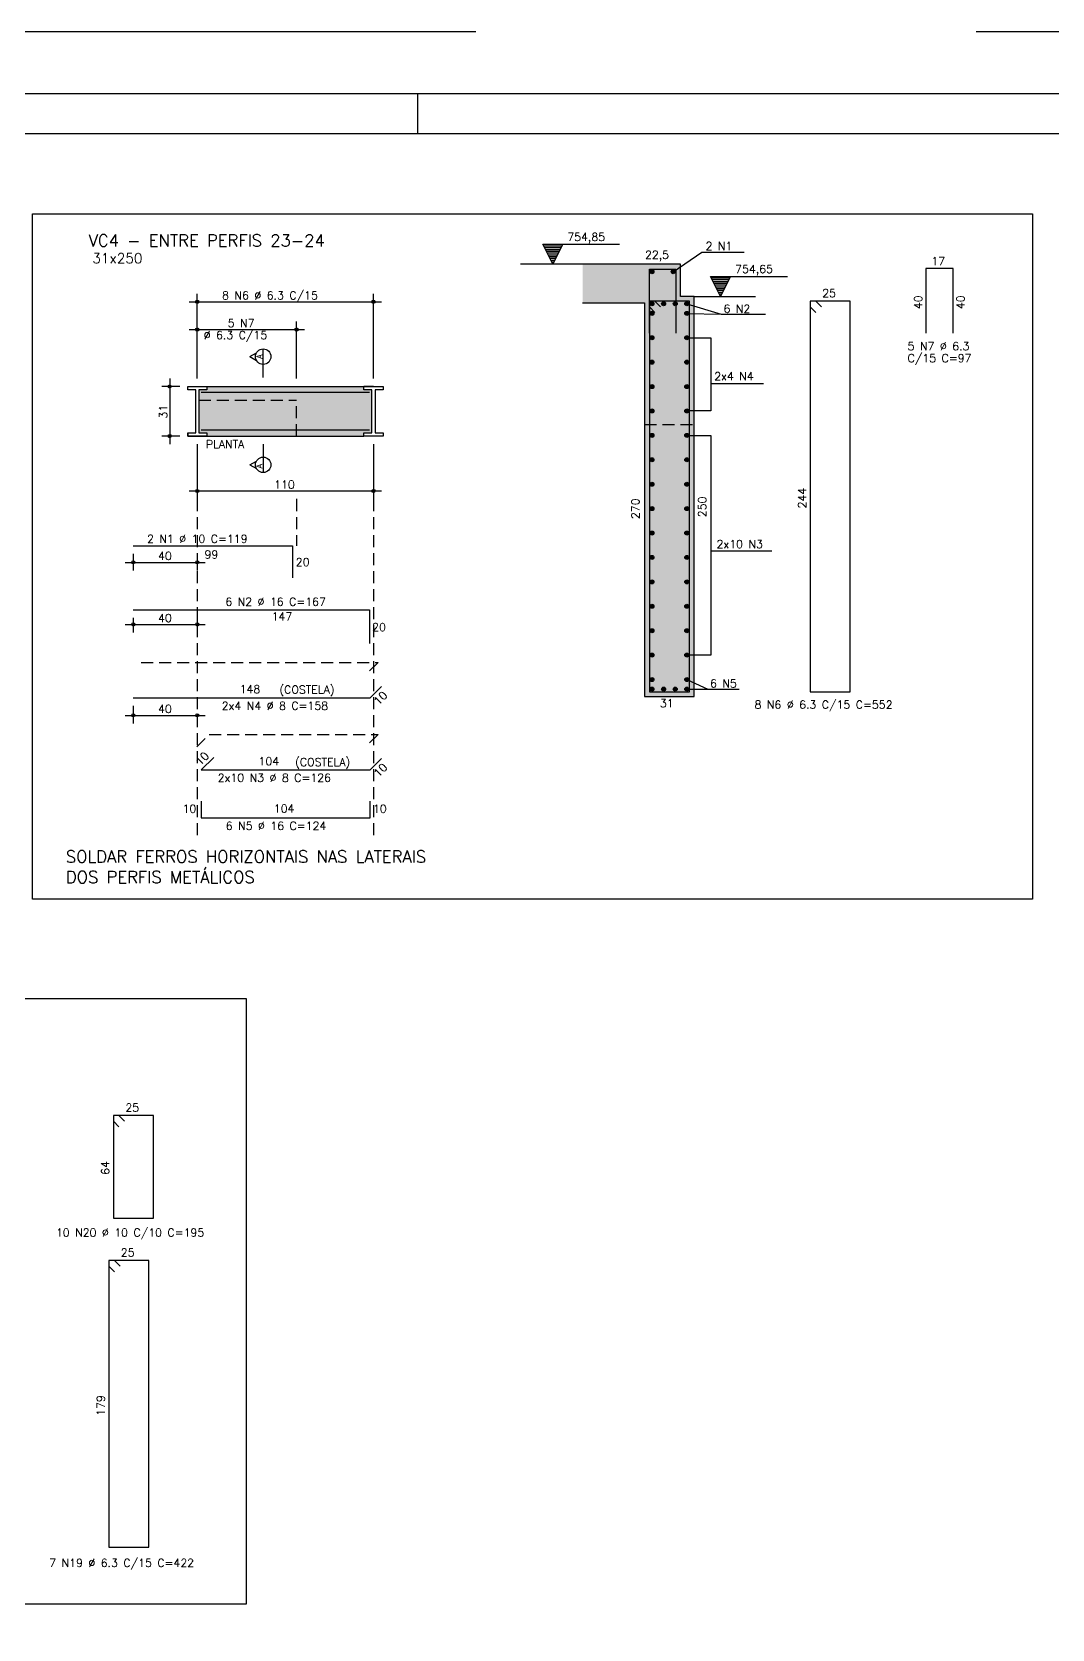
# Model space of a CAD drawing. Extents: x -30 to 93, y 78 to 140.
# Drawn here: x 44.14 to 69.62, y 100.49 to 140.4 of the extents above; entities that cross this region are included whole.
import ezdxf

# ---------------------------------------------------------------- set-up
doc = ezdxf.new("R2010")
doc.units = 0
doc.header["$MEASUREMENT"] = 0
doc.linetypes.add('ESTILO_TQS_0001', pattern=[0.45, 0.3, -0.15])
doc.linetypes.add('HIDDEN', pattern=[0.375, 0.25, -0.125])
doc.layers.get('Defpoints').update_dxf_attribs({"linetype": 'CONTINUOUS'})
for name, color, linetype in [('ARQ_FOLHA', 7, 'CONTINUOUS'), ('PENA_01', 1, 'CONTINUOUS'), ('PENA_02', 2, 'CONTINUOUS'), ('PENA_03', 3, 'CONTINUOUS'), ('PENA_04', 4, 'CONTINUOUS'), ('PENA_05', 5, 'CONTINUOUS'), ('PENA_06', 6, 'CONTINUOUS'), ('PENA_10', 253, 'CONTINUOUS')]:
    doc.layers.add(name, color=color, linetype=linetype)
doc.styles.get("Standard").update_dxf_attribs({"font": 'ROMANS.SHX'})

msp = doc.modelspace()

# ---------------------------------------------------------------- linework, layer by layer
at = {"layer": 'ARQ_FOLHA', "color": 1}
msp.add_line((53.778, 137.845), (53.778, 138.845), dxfattribs=at)
for points in [[(-28.122, 79.445), (90.778, 79.445), (90.778, 138.845), (-28.122, 138.845)], [(-25.622, 80.445), (89.778, 80.445), (89.778, 137.845), (-25.622, 137.845)]]:
    msp.add_lwpolyline(points, close=True, dxfattribs=at)
at = {"layer": 'Defpoints', "color": 8, "linetype": 'HIDDEN', "ltscale": 100}
msp.add_lwpolyline([(-30.072, 140.395), (-30.072, 77.895), (92.728, 77.895), (92.728, 140.395)], close=True, dxfattribs=at)
at = {"layer": 'PENA_01', "linetype": 'Continuous'}
for p, q in [((48.269, 131.735), (48.269, 133.852)), ((52.669, 131.735), (52.669, 133.852)), ((48.069, 133.652), (52.869, 133.652)), ((48.069, 132.959), (50.949, 132.959)), ((48.269, 131.735), (48.269, 133.159)), ((50.749, 131.735), (50.749, 133.159)), ((47.579, 131.735), (47.579, 130.095)), ((47.829, 131.535), (47.379, 131.535)), ((47.829, 130.295), (47.379, 130.295)), ((48.269, 130.095), (48.269, 128.724)), ((52.669, 130.095), (52.669, 128.724)), ((48.069, 128.924), (52.869, 128.924)), ((46.669, 127.357), (46.669, 126.941)), ((48.269, 127.357), (48.269, 126.941)), ((46.469, 127.141), (48.469, 127.141)), ((46.669, 125.757), (46.669, 125.39)), ((48.269, 125.757), (48.269, 125.39)), ((46.469, 125.59), (48.469, 125.59)), ((46.669, 123.557), (46.669, 123.118)), ((48.269, 123.357), (48.269, 123.118)), ((46.469, 123.318), (48.469, 123.318))]:
    msp.add_line(p, q, dxfattribs=at)
at = {"layer": 'PENA_01', "linetype": 'ESTILO_TQS_0001'}
for p, q in [((50.749, 128.724), (50.749, 127.557)), ((46.864, 124.64), (52.784, 124.64)), ((52.784, 124.64), (52.501, 124.357)), ((48.253, 122.529), (48.564, 122.84)), ((48.564, 122.84), (52.784, 122.84)), ((52.784, 122.84), (52.501, 122.557))]:
    msp.add_line(p, q, dxfattribs=at)
for points in [[(48.309, 131.195), (50.749, 131.195)], [(50.749, 130.295), (50.749, 131.195)], [(59.442, 130.588), (60.682, 130.588)], [(48.269, 128.724), (48.269, 120.324)], [(52.669, 128.724), (52.669, 120.324)]]:
    msp.add_lwpolyline(points, dxfattribs=at)
at = {"layer": 'PENA_02', "linetype": 'Continuous'}
for centre, radius in [((48.269, 133.652), 0.0416), ((48.269, 133.652), 0.0208), ((52.669, 133.652), 0.0416), ((52.669, 133.652), 0.0208), ((48.269, 132.959), 0.0416), ((48.269, 132.959), 0.0208), ((50.749, 132.959), 0.0416), ((50.749, 132.959), 0.0208), ((47.579, 131.535), 0.04), ((47.579, 131.535), 0.02), ((47.579, 130.295), 0.04), ((47.579, 130.295), 0.02), ((48.269, 128.924), 0.04), ((48.269, 128.924), 0.02), ((52.669, 128.924), 0.04), ((52.669, 128.924), 0.02), ((46.669, 127.141), 0.04), ((46.669, 127.141), 0.02), ((48.269, 127.141), 0.04), ((48.269, 127.141), 0.02), ((46.669, 125.59), 0.04), ((46.669, 125.59), 0.02), ((48.269, 125.59), 0.04), ((48.269, 125.59), 0.02), ((46.669, 123.318), 0.04), ((46.669, 123.318), 0.02), ((48.269, 123.318), 0.04), ((48.269, 123.318), 0.02)]:
    msp.add_circle(centre, radius, dxfattribs=at)
at = {"layer": 'PENA_03', "linetype": 'Continuous'}
for p, q in [((56.898, 135.088), (58.818, 135.088)), ((57.148, 134.588), (56.898, 135.088)), ((57.375, 135.044), (56.92, 135.044)), ((57.353, 134.999), (56.942, 134.999)), ((57.331, 134.954), (56.964, 134.954)), ((57.308, 134.91), (56.987, 134.91)), ((57.148, 134.588), (57.398, 135.088)), ((59.442, 134.588), (56.343, 134.588)), ((57.286, 134.865), (57.009, 134.865)), ((57.264, 134.821), (57.031, 134.821)), ((57.242, 134.776), (57.054, 134.776)), ((57.219, 134.732), (57.076, 134.732)), ((57.197, 134.687), (57.098, 134.687)), ((57.175, 134.642), (57.121, 134.642)), ((61.091, 134.288), (63.011, 134.288)), ((61.341, 133.788), (61.091, 134.288)), ((61.568, 134.244), (61.113, 134.244)), ((61.546, 134.199), (61.135, 134.199)), ((61.524, 134.154), (61.158, 134.154)), ((61.502, 134.11), (61.18, 134.11)), ((61.341, 133.788), (61.591, 134.288)), ((60.682, 133.788), (62.209, 133.788)), ((61.479, 134.065), (61.202, 134.065)), ((61.457, 134.021), (61.225, 134.021)), ((61.435, 133.976), (61.247, 133.976)), ((61.412, 133.932), (61.269, 133.932)), ((61.39, 133.887), (61.291, 133.887)), ((61.368, 133.842), (61.314, 133.842)), ((48.029, 131.535), (52.429, 131.535)), ((48.029, 131.535), (48.029, 131.535)), ((48.269, 131.535), (48.269, 131.535)), ((48.269, 131.535), (48.269, 131.535)), ((50.749, 131.535), (50.749, 131.535)), ((52.669, 131.535), (52.429, 131.535)), ((52.669, 131.535), (52.669, 131.535)), ((61.097, 131.613), (62.413, 131.613)), ((48.029, 130.375), (48.029, 130.295)), ((48.029, 130.295), (52.429, 130.295)), ((48.029, 130.295), (48.029, 130.295)), ((48.269, 130.295), (48.269, 130.295)), ((48.509, 130.375), (48.509, 130.295)), ((52.909, 130.295), (52.429, 130.295)), ((52.669, 130.295), (52.669, 130.295)), ((52.909, 130.375), (52.909, 130.295)), ((46.669, 127.557), (46.669, 127.557)), ((48.269, 127.557), (48.269, 127.557)), ((61.097, 127.429), (62.622, 127.429)), ((46.669, 125.957), (46.669, 125.957)), ((48.269, 125.957), (48.269, 125.957)), ((46.669, 123.757), (46.669, 123.757)), ((48.269, 123.557), (48.269, 123.557))]:
    msp.add_line(p, q, dxfattribs=at)
for points in [[(44.154, 135.854), (69.135, 135.854), (69.135, 118.722), (44.154, 118.722), (44.154, 135.854)], [(57.398, 135.088), (57.148, 134.588), (56.898, 135.088), (57.398, 135.088)], [(60.157, 134.403), (60.876, 134.896), (61.929, 134.896)], [(57.893, 133.628), (59.442, 133.628), (59.442, 123.788), (60.682, 123.788), (60.682, 133.788), (60.342, 133.788), (60.342, 134.588), (59.442, 134.588)], [(61.591, 134.288), (61.341, 133.788), (61.091, 134.288), (61.591, 134.288)], [(60.497, 133.603), (61.354, 133.341), (62.46, 133.341)], [(60.497, 133.363), (61.354, 133.341)], [(60.497, 132.753), (61.097, 132.753), (61.097, 130.923), (60.497, 130.923)], [(48.029, 131.535), (48.509, 131.535), (48.509, 131.455), (48.309, 131.455), (48.309, 130.375), (48.509, 130.375), (48.509, 130.295), (48.029, 130.295), (48.029, 130.375), (48.229, 130.375), (48.229, 131.455), (48.029, 131.455), (48.029, 131.535)], [(52.429, 131.535), (52.909, 131.535), (52.909, 131.455), (52.709, 131.455), (52.709, 130.375), (52.909, 130.375), (52.909, 130.295), (52.429, 130.295), (52.429, 130.375), (52.629, 130.375), (52.629, 131.455), (52.429, 131.455), (52.429, 131.535)], [(60.497, 130.313), (61.097, 130.313), (61.097, 124.823), (60.497, 124.823)], [(60.497, 124.213), (61.024, 123.973)], [(60.497, 123.973), (61.806, 123.973)], [(-24.71, 116.242), (49.488, 116.242), (49.488, 101.11), (-24.71, 101.11), (-24.71, 116.242)]]:
    msp.add_lwpolyline(points, dxfattribs=at)
for centre in [(59.627, 134.403), (60.157, 134.403), (59.627, 133.603), (59.627, 133.363), (59.917, 133.603), (60.207, 133.603), (60.497, 133.603), (60.497, 133.363), (59.627, 132.753), (60.497, 132.753), (59.627, 132.143), (60.497, 132.143), (59.627, 131.533), (60.497, 131.533), (59.627, 130.923), (60.497, 130.923), (59.627, 130.313), (60.497, 130.313), (59.627, 129.703), (60.497, 129.703), (59.627, 129.093), (60.497, 129.093), (59.627, 128.483), (60.497, 128.483), (59.627, 127.873), (60.497, 127.873), (59.627, 127.263), (60.497, 127.263), (59.627, 126.653), (60.497, 126.653), (59.627, 126.043), (60.497, 126.043), (59.627, 125.433), (60.497, 125.433), (59.627, 124.823), (60.497, 124.823), (59.627, 124.213), (60.497, 124.213), (59.627, 123.973), (59.917, 123.973), (60.207, 123.973), (60.497, 123.973)]:
    msp.add_circle(centre, 0.05, dxfattribs=at)
for points in [[(59.677, 134.403), (59.602, 134.447), (59.58, 134.42)], [(59.677, 134.403), (59.58, 134.42), (59.58, 134.386)], [(59.677, 134.403), (59.58, 134.386), (59.602, 134.36)], [(59.677, 134.403), (59.636, 134.452), (59.602, 134.447)], [(59.677, 134.403), (59.602, 134.36), (59.636, 134.354)], [(59.677, 134.403), (59.666, 134.435), (59.636, 134.452)], [(59.677, 134.403), (59.636, 134.354), (59.666, 134.371)], [(59.677, 134.403), (59.666, 134.371), (59.677, 134.403)], [(60.207, 134.403), (60.132, 134.447), (60.11, 134.42)], [(60.207, 134.403), (60.11, 134.42), (60.11, 134.386)], [(60.207, 134.403), (60.11, 134.386), (60.132, 134.36)], [(60.207, 134.403), (60.166, 134.452), (60.132, 134.447)], [(60.207, 134.403), (60.132, 134.36), (60.166, 134.354)], [(60.207, 134.403), (60.196, 134.435), (60.166, 134.452)], [(60.207, 134.403), (60.166, 134.354), (60.196, 134.371)], [(60.207, 134.403), (60.196, 134.371), (60.207, 134.403)], [(59.677, 133.603), (59.602, 133.647), (59.58, 133.62)], [(59.677, 133.603), (59.58, 133.62), (59.58, 133.586)], [(59.677, 133.603), (59.58, 133.586), (59.602, 133.56)], [(59.677, 133.363), (59.602, 133.407), (59.58, 133.38)], [(59.677, 133.363), (59.58, 133.38), (59.58, 133.346)], [(59.677, 133.363), (59.58, 133.346), (59.602, 133.32)], [(59.677, 133.603), (59.636, 133.652), (59.602, 133.647)], [(59.677, 133.603), (59.602, 133.56), (59.636, 133.554)], [(59.677, 133.363), (59.636, 133.412), (59.602, 133.407)], [(59.677, 133.363), (59.602, 133.32), (59.636, 133.314)], [(59.677, 133.603), (59.666, 133.635), (59.636, 133.652)], [(59.677, 133.603), (59.636, 133.554), (59.666, 133.571)], [(59.677, 133.363), (59.666, 133.395), (59.636, 133.412)], [(59.677, 133.363), (59.636, 133.314), (59.666, 133.331)], [(59.677, 133.603), (59.666, 133.571), (59.677, 133.603)], [(59.677, 133.363), (59.666, 133.331), (59.677, 133.363)], [(59.967, 133.603), (59.892, 133.647), (59.87, 133.62)], [(59.967, 133.603), (59.87, 133.62), (59.87, 133.586)], [(59.967, 133.603), (59.87, 133.586), (59.892, 133.56)], [(59.967, 133.603), (59.926, 133.652), (59.892, 133.647)], [(59.967, 133.603), (59.892, 133.56), (59.926, 133.554)], [(59.967, 133.603), (59.956, 133.635), (59.926, 133.652)], [(59.967, 133.603), (59.926, 133.554), (59.956, 133.571)], [(59.967, 133.603), (59.956, 133.571), (59.967, 133.603)], [(60.257, 133.603), (60.182, 133.647), (60.16, 133.62)], [(60.257, 133.603), (60.16, 133.62), (60.16, 133.586)], [(60.257, 133.603), (60.16, 133.586), (60.182, 133.56)], [(60.257, 133.603), (60.216, 133.652), (60.182, 133.647)], [(60.257, 133.603), (60.182, 133.56), (60.216, 133.554)], [(60.257, 133.603), (60.246, 133.635), (60.216, 133.652)], [(60.257, 133.603), (60.216, 133.554), (60.246, 133.571)], [(60.257, 133.603), (60.246, 133.571), (60.257, 133.603)], [(60.547, 133.603), (60.472, 133.647), (60.45, 133.62)], [(60.547, 133.603), (60.45, 133.62), (60.45, 133.586)], [(60.547, 133.603), (60.45, 133.586), (60.472, 133.56)], [(60.547, 133.363), (60.472, 133.407), (60.45, 133.38)], [(60.547, 133.363), (60.45, 133.38), (60.45, 133.346)], [(60.547, 133.363), (60.45, 133.346), (60.472, 133.32)], [(60.547, 133.603), (60.506, 133.652), (60.472, 133.647)], [(60.547, 133.603), (60.472, 133.56), (60.506, 133.554)], [(60.547, 133.363), (60.506, 133.412), (60.472, 133.407)], [(60.547, 133.363), (60.472, 133.32), (60.506, 133.314)], [(60.547, 133.603), (60.536, 133.635), (60.506, 133.652)], [(60.547, 133.603), (60.506, 133.554), (60.536, 133.571)], [(60.547, 133.363), (60.536, 133.395), (60.506, 133.412)], [(60.547, 133.363), (60.506, 133.314), (60.536, 133.331)], [(60.547, 133.603), (60.536, 133.571), (60.547, 133.603)], [(60.547, 133.363), (60.536, 133.331), (60.547, 133.363)], [(59.677, 132.753), (59.602, 132.797), (59.58, 132.77)], [(59.677, 132.753), (59.58, 132.77), (59.58, 132.736)], [(59.677, 132.753), (59.58, 132.736), (59.602, 132.71)], [(59.677, 132.753), (59.636, 132.802), (59.602, 132.797)], [(59.677, 132.753), (59.602, 132.71), (59.636, 132.704)], [(59.677, 132.753), (59.666, 132.785), (59.636, 132.802)], [(59.677, 132.753), (59.636, 132.704), (59.666, 132.721)], [(59.677, 132.753), (59.666, 132.721), (59.677, 132.753)], [(60.547, 132.753), (60.472, 132.797), (60.45, 132.77)], [(60.547, 132.753), (60.45, 132.77), (60.45, 132.736)], [(60.547, 132.753), (60.45, 132.736), (60.472, 132.71)], [(60.547, 132.753), (60.506, 132.802), (60.472, 132.797)], [(60.547, 132.753), (60.472, 132.71), (60.506, 132.704)], [(60.547, 132.753), (60.536, 132.785), (60.506, 132.802)], [(60.547, 132.753), (60.506, 132.704), (60.536, 132.721)], [(60.547, 132.753), (60.536, 132.721), (60.547, 132.753)], [(59.677, 132.143), (59.602, 132.187), (59.58, 132.16)], [(59.677, 132.143), (59.58, 132.16), (59.58, 132.126)], [(59.677, 132.143), (59.58, 132.126), (59.602, 132.1)], [(59.677, 132.143), (59.636, 132.192), (59.602, 132.187)], [(59.677, 132.143), (59.602, 132.1), (59.636, 132.094)], [(59.677, 132.143), (59.666, 132.175), (59.636, 132.192)], [(59.677, 132.143), (59.636, 132.094), (59.666, 132.111)], [(59.677, 132.143), (59.666, 132.111), (59.677, 132.143)], [(60.547, 132.143), (60.472, 132.187), (60.45, 132.16)], [(60.547, 132.143), (60.45, 132.16), (60.45, 132.126)], [(60.547, 132.143), (60.45, 132.126), (60.472, 132.1)], [(60.547, 132.143), (60.506, 132.192), (60.472, 132.187)], [(60.547, 132.143), (60.472, 132.1), (60.506, 132.094)], [(60.547, 132.143), (60.536, 132.175), (60.506, 132.192)], [(60.547, 132.143), (60.506, 132.094), (60.536, 132.111)], [(60.547, 132.143), (60.536, 132.111), (60.547, 132.143)], [(59.677, 131.533), (59.602, 131.577), (59.58, 131.55)], [(59.677, 131.533), (59.58, 131.55), (59.58, 131.516)], [(59.677, 131.533), (59.58, 131.516), (59.602, 131.49)], [(59.677, 131.533), (59.636, 131.582), (59.602, 131.577)], [(59.677, 131.533), (59.602, 131.49), (59.636, 131.484)], [(59.677, 131.533), (59.666, 131.565), (59.636, 131.582)], [(59.677, 131.533), (59.636, 131.484), (59.666, 131.501)], [(59.677, 131.533), (59.666, 131.501), (59.677, 131.533)], [(60.547, 131.533), (60.472, 131.577), (60.45, 131.55)], [(60.547, 131.533), (60.45, 131.55), (60.45, 131.516)], [(60.547, 131.533), (60.45, 131.516), (60.472, 131.49)], [(60.547, 131.533), (60.506, 131.582), (60.472, 131.577)], [(60.547, 131.533), (60.472, 131.49), (60.506, 131.484)], [(60.547, 131.533), (60.536, 131.565), (60.506, 131.582)], [(60.547, 131.533), (60.506, 131.484), (60.536, 131.501)], [(60.547, 131.533), (60.536, 131.501), (60.547, 131.533)], [(59.677, 130.923), (59.602, 130.967), (59.58, 130.94)], [(59.677, 130.923), (59.58, 130.94), (59.58, 130.906)], [(59.677, 130.923), (59.58, 130.906), (59.602, 130.88)], [(59.677, 130.923), (59.636, 130.972), (59.602, 130.967)], [(59.677, 130.923), (59.602, 130.88), (59.636, 130.874)], [(59.677, 130.923), (59.666, 130.955), (59.636, 130.972)], [(59.677, 130.923), (59.636, 130.874), (59.666, 130.891)], [(59.677, 130.923), (59.666, 130.891), (59.677, 130.923)], [(60.547, 130.923), (60.472, 130.967), (60.45, 130.94)], [(60.547, 130.923), (60.45, 130.94), (60.45, 130.906)], [(60.547, 130.923), (60.45, 130.906), (60.472, 130.88)], [(60.547, 130.923), (60.506, 130.972), (60.472, 130.967)], [(60.547, 130.923), (60.472, 130.88), (60.506, 130.874)], [(60.547, 130.923), (60.536, 130.955), (60.506, 130.972)], [(60.547, 130.923), (60.506, 130.874), (60.536, 130.891)], [(60.547, 130.923), (60.536, 130.891), (60.547, 130.923)], [(59.677, 130.313), (59.602, 130.357), (59.58, 130.33)], [(59.677, 130.313), (59.58, 130.33), (59.58, 130.296)], [(59.677, 130.313), (59.58, 130.296), (59.602, 130.27)], [(59.677, 130.313), (59.636, 130.362), (59.602, 130.357)], [(59.677, 130.313), (59.602, 130.27), (59.636, 130.264)], [(59.677, 130.313), (59.666, 130.345), (59.636, 130.362)], [(59.677, 130.313), (59.636, 130.264), (59.666, 130.281)], [(59.677, 130.313), (59.666, 130.281), (59.677, 130.313)], [(60.547, 130.313), (60.472, 130.357), (60.45, 130.33)], [(60.547, 130.313), (60.45, 130.33), (60.45, 130.296)], [(60.547, 130.313), (60.45, 130.296), (60.472, 130.27)], [(60.547, 130.313), (60.506, 130.362), (60.472, 130.357)], [(60.547, 130.313), (60.472, 130.27), (60.506, 130.264)], [(60.547, 130.313), (60.536, 130.345), (60.506, 130.362)], [(60.547, 130.313), (60.506, 130.264), (60.536, 130.281)], [(60.547, 130.313), (60.536, 130.281), (60.547, 130.313)], [(59.677, 129.703), (59.602, 129.747), (59.58, 129.72)], [(59.677, 129.703), (59.58, 129.72), (59.58, 129.686)], [(59.677, 129.703), (59.636, 129.752), (59.602, 129.747)], [(59.677, 129.703), (59.666, 129.735), (59.636, 129.752)], [(60.547, 129.703), (60.472, 129.747), (60.45, 129.72)], [(60.547, 129.703), (60.45, 129.72), (60.45, 129.686)], [(60.547, 129.703), (60.506, 129.752), (60.472, 129.747)], [(60.547, 129.703), (60.536, 129.735), (60.506, 129.752)], [(59.677, 129.703), (59.58, 129.686), (59.602, 129.66)], [(59.677, 129.703), (59.602, 129.66), (59.636, 129.654)], [(59.677, 129.703), (59.636, 129.654), (59.666, 129.671)], [(59.677, 129.703), (59.666, 129.671), (59.677, 129.703)], [(60.547, 129.703), (60.45, 129.686), (60.472, 129.66)], [(60.547, 129.703), (60.472, 129.66), (60.506, 129.654)], [(60.547, 129.703), (60.506, 129.654), (60.536, 129.671)], [(60.547, 129.703), (60.536, 129.671), (60.547, 129.703)], [(59.677, 129.093), (59.602, 129.137), (59.58, 129.11)], [(59.677, 129.093), (59.58, 129.11), (59.58, 129.076)], [(59.677, 129.093), (59.58, 129.076), (59.602, 129.05)], [(59.677, 129.093), (59.636, 129.142), (59.602, 129.137)], [(59.677, 129.093), (59.602, 129.05), (59.636, 129.044)], [(59.677, 129.093), (59.666, 129.125), (59.636, 129.142)], [(59.677, 129.093), (59.636, 129.044), (59.666, 129.061)], [(59.677, 129.093), (59.666, 129.061), (59.677, 129.093)], [(60.547, 129.093), (60.472, 129.137), (60.45, 129.11)], [(60.547, 129.093), (60.45, 129.11), (60.45, 129.076)], [(60.547, 129.093), (60.45, 129.076), (60.472, 129.05)], [(60.547, 129.093), (60.506, 129.142), (60.472, 129.137)], [(60.547, 129.093), (60.472, 129.05), (60.506, 129.044)], [(60.547, 129.093), (60.536, 129.125), (60.506, 129.142)], [(60.547, 129.093), (60.506, 129.044), (60.536, 129.061)], [(60.547, 129.093), (60.536, 129.061), (60.547, 129.093)], [(59.677, 128.483), (59.602, 128.527), (59.58, 128.5)], [(59.677, 128.483), (59.636, 128.532), (59.602, 128.527)], [(59.677, 128.483), (59.666, 128.515), (59.636, 128.532)], [(60.547, 128.483), (60.472, 128.527), (60.45, 128.5)], [(60.547, 128.483), (60.506, 128.532), (60.472, 128.527)], [(60.547, 128.483), (60.536, 128.515), (60.506, 128.532)], [(59.677, 128.483), (59.58, 128.5), (59.58, 128.466)], [(59.677, 128.483), (59.58, 128.466), (59.602, 128.44)], [(59.677, 128.483), (59.602, 128.44), (59.636, 128.434)], [(59.677, 128.483), (59.636, 128.434), (59.666, 128.451)], [(59.677, 128.483), (59.666, 128.451), (59.677, 128.483)], [(60.547, 128.483), (60.45, 128.5), (60.45, 128.466)], [(60.547, 128.483), (60.45, 128.466), (60.472, 128.44)], [(60.547, 128.483), (60.472, 128.44), (60.506, 128.434)], [(60.547, 128.483), (60.506, 128.434), (60.536, 128.451)], [(60.547, 128.483), (60.536, 128.451), (60.547, 128.483)], [(59.677, 127.873), (59.602, 127.917), (59.58, 127.89)], [(59.677, 127.873), (59.58, 127.89), (59.58, 127.856)], [(59.677, 127.873), (59.58, 127.856), (59.602, 127.83)], [(59.677, 127.873), (59.636, 127.922), (59.602, 127.917)], [(59.677, 127.873), (59.602, 127.83), (59.636, 127.824)], [(59.677, 127.873), (59.666, 127.905), (59.636, 127.922)], [(59.677, 127.873), (59.636, 127.824), (59.666, 127.841)], [(59.677, 127.873), (59.666, 127.841), (59.677, 127.873)], [(60.547, 127.873), (60.472, 127.917), (60.45, 127.89)], [(60.547, 127.873), (60.45, 127.89), (60.45, 127.856)], [(60.547, 127.873), (60.45, 127.856), (60.472, 127.83)], [(60.547, 127.873), (60.506, 127.922), (60.472, 127.917)], [(60.547, 127.873), (60.472, 127.83), (60.506, 127.824)], [(60.547, 127.873), (60.536, 127.905), (60.506, 127.922)], [(60.547, 127.873), (60.506, 127.824), (60.536, 127.841)], [(60.547, 127.873), (60.536, 127.841), (60.547, 127.873)], [(59.677, 127.263), (59.636, 127.312), (59.602, 127.307)], [(59.677, 127.263), (59.666, 127.295), (59.636, 127.312)], [(60.547, 127.263), (60.506, 127.312), (60.472, 127.307)], [(60.547, 127.263), (60.536, 127.295), (60.506, 127.312)], [(59.677, 127.263), (59.602, 127.307), (59.58, 127.28)], [(59.677, 127.263), (59.58, 127.28), (59.58, 127.246)], [(59.677, 127.263), (59.58, 127.246), (59.602, 127.22)], [(59.677, 127.263), (59.602, 127.22), (59.636, 127.214)], [(59.677, 127.263), (59.636, 127.214), (59.666, 127.231)], [(59.677, 127.263), (59.666, 127.231), (59.677, 127.263)], [(60.547, 127.263), (60.472, 127.307), (60.45, 127.28)], [(60.547, 127.263), (60.45, 127.28), (60.45, 127.246)], [(60.547, 127.263), (60.45, 127.246), (60.472, 127.22)], [(60.547, 127.263), (60.472, 127.22), (60.506, 127.214)], [(60.547, 127.263), (60.506, 127.214), (60.536, 127.231)], [(60.547, 127.263), (60.536, 127.231), (60.547, 127.263)], [(59.677, 126.653), (59.602, 126.697), (59.58, 126.67)], [(59.677, 126.653), (59.58, 126.67), (59.58, 126.636)], [(59.677, 126.653), (59.58, 126.636), (59.602, 126.61)], [(59.677, 126.653), (59.636, 126.702), (59.602, 126.697)], [(59.677, 126.653), (59.602, 126.61), (59.636, 126.604)], [(59.677, 126.653), (59.666, 126.685), (59.636, 126.702)], [(59.677, 126.653), (59.636, 126.604), (59.666, 126.621)], [(59.677, 126.653), (59.666, 126.621), (59.677, 126.653)], [(60.547, 126.653), (60.472, 126.697), (60.45, 126.67)], [(60.547, 126.653), (60.45, 126.67), (60.45, 126.636)], [(60.547, 126.653), (60.45, 126.636), (60.472, 126.61)], [(60.547, 126.653), (60.506, 126.702), (60.472, 126.697)], [(60.547, 126.653), (60.472, 126.61), (60.506, 126.604)], [(60.547, 126.653), (60.536, 126.685), (60.506, 126.702)], [(60.547, 126.653), (60.506, 126.604), (60.536, 126.621)], [(60.547, 126.653), (60.536, 126.621), (60.547, 126.653)], [(59.677, 126.043), (59.602, 126.087), (59.58, 126.06)], [(59.677, 126.043), (59.58, 126.06), (59.58, 126.026)], [(59.677, 126.043), (59.58, 126.026), (59.602, 126)], [(59.677, 126.043), (59.636, 126.092), (59.602, 126.087)], [(59.677, 126.043), (59.602, 126), (59.636, 125.994)], [(59.677, 126.043), (59.666, 126.075), (59.636, 126.092)], [(59.677, 126.043), (59.636, 125.994), (59.666, 126.011)], [(59.677, 126.043), (59.666, 126.011), (59.677, 126.043)], [(60.547, 126.043), (60.472, 126.087), (60.45, 126.06)], [(60.547, 126.043), (60.45, 126.06), (60.45, 126.026)], [(60.547, 126.043), (60.45, 126.026), (60.472, 126)], [(60.547, 126.043), (60.506, 126.092), (60.472, 126.087)], [(60.547, 126.043), (60.472, 126), (60.506, 125.994)], [(60.547, 126.043), (60.536, 126.075), (60.506, 126.092)], [(60.547, 126.043), (60.506, 125.994), (60.536, 126.011)], [(60.547, 126.043), (60.536, 126.011), (60.547, 126.043)], [(59.677, 125.433), (59.602, 125.477), (59.58, 125.45)], [(59.677, 125.433), (59.58, 125.45), (59.58, 125.416)], [(59.677, 125.433), (59.58, 125.416), (59.602, 125.39)], [(59.677, 125.433), (59.636, 125.482), (59.602, 125.477)], [(59.677, 125.433), (59.602, 125.39), (59.636, 125.384)], [(59.677, 125.433), (59.666, 125.465), (59.636, 125.482)], [(59.677, 125.433), (59.636, 125.384), (59.666, 125.401)], [(59.677, 125.433), (59.666, 125.401), (59.677, 125.433)], [(60.547, 125.433), (60.472, 125.477), (60.45, 125.45)], [(60.547, 125.433), (60.45, 125.45), (60.45, 125.416)], [(60.547, 125.433), (60.45, 125.416), (60.472, 125.39)], [(60.547, 125.433), (60.506, 125.482), (60.472, 125.477)], [(60.547, 125.433), (60.472, 125.39), (60.506, 125.384)], [(60.547, 125.433), (60.536, 125.465), (60.506, 125.482)], [(60.547, 125.433), (60.506, 125.384), (60.536, 125.401)], [(60.547, 125.433), (60.536, 125.401), (60.547, 125.433)], [(59.677, 124.823), (59.602, 124.867), (59.58, 124.84)], [(59.677, 124.823), (59.58, 124.84), (59.58, 124.806)], [(59.677, 124.823), (59.58, 124.806), (59.602, 124.78)], [(59.677, 124.823), (59.636, 124.872), (59.602, 124.867)], [(59.677, 124.823), (59.602, 124.78), (59.636, 124.774)], [(59.677, 124.823), (59.666, 124.855), (59.636, 124.872)], [(59.677, 124.823), (59.636, 124.774), (59.666, 124.791)], [(59.677, 124.823), (59.666, 124.791), (59.677, 124.823)], [(60.547, 124.823), (60.472, 124.867), (60.45, 124.84)], [(60.547, 124.823), (60.45, 124.84), (60.45, 124.806)], [(60.547, 124.823), (60.45, 124.806), (60.472, 124.78)], [(60.547, 124.823), (60.506, 124.872), (60.472, 124.867)], [(60.547, 124.823), (60.472, 124.78), (60.506, 124.774)], [(60.547, 124.823), (60.536, 124.855), (60.506, 124.872)], [(60.547, 124.823), (60.506, 124.774), (60.536, 124.791)], [(60.547, 124.823), (60.536, 124.791), (60.547, 124.823)], [(59.677, 124.213), (59.602, 124.257), (59.58, 124.23)], [(59.677, 124.213), (59.58, 124.23), (59.58, 124.196)], [(59.677, 124.213), (59.58, 124.196), (59.602, 124.17)], [(59.677, 124.213), (59.636, 124.262), (59.602, 124.257)], [(59.677, 124.213), (59.602, 124.17), (59.636, 124.164)], [(59.677, 124.213), (59.666, 124.245), (59.636, 124.262)], [(59.677, 124.213), (59.636, 124.164), (59.666, 124.181)], [(59.677, 124.213), (59.666, 124.181), (59.677, 124.213)], [(60.547, 124.213), (60.472, 124.257), (60.45, 124.23)], [(60.547, 124.213), (60.45, 124.23), (60.45, 124.196)], [(60.547, 124.213), (60.45, 124.196), (60.472, 124.17)], [(60.547, 124.213), (60.506, 124.262), (60.472, 124.257)], [(60.547, 124.213), (60.472, 124.17), (60.506, 124.164)], [(60.547, 124.213), (60.536, 124.245), (60.506, 124.262)], [(60.547, 124.213), (60.506, 124.164), (60.536, 124.181)], [(60.547, 124.213), (60.536, 124.181), (60.547, 124.213)], [(59.677, 123.973), (59.602, 124.017), (59.58, 123.99)], [(59.677, 123.973), (59.58, 123.99), (59.58, 123.956)], [(59.677, 123.973), (59.58, 123.956), (59.602, 123.93)], [(59.677, 123.973), (59.636, 124.022), (59.602, 124.017)], [(59.677, 123.973), (59.602, 123.93), (59.636, 123.924)], [(59.677, 123.973), (59.666, 124.005), (59.636, 124.022)], [(59.677, 123.973), (59.636, 123.924), (59.666, 123.941)], [(59.677, 123.973), (59.666, 123.941), (59.677, 123.973)], [(59.967, 123.973), (59.892, 124.017), (59.87, 123.99)], [(59.967, 123.973), (59.87, 123.99), (59.87, 123.956)], [(59.967, 123.973), (59.87, 123.956), (59.892, 123.93)], [(59.967, 123.973), (59.926, 124.022), (59.892, 124.017)], [(59.967, 123.973), (59.892, 123.93), (59.926, 123.924)], [(59.967, 123.973), (59.956, 124.005), (59.926, 124.022)], [(59.967, 123.973), (59.926, 123.924), (59.956, 123.941)], [(59.967, 123.973), (59.956, 123.941), (59.967, 123.973)], [(60.257, 123.973), (60.182, 124.017), (60.16, 123.99)], [(60.257, 123.973), (60.16, 123.99), (60.16, 123.956)], [(60.257, 123.973), (60.16, 123.956), (60.182, 123.93)], [(60.257, 123.973), (60.216, 124.022), (60.182, 124.017)], [(60.257, 123.973), (60.182, 123.93), (60.216, 123.924)], [(60.257, 123.973), (60.246, 124.005), (60.216, 124.022)], [(60.257, 123.973), (60.216, 123.924), (60.246, 123.941)], [(60.257, 123.973), (60.246, 123.941), (60.257, 123.973)], [(60.547, 123.973), (60.472, 124.017), (60.45, 123.99)], [(60.547, 123.973), (60.45, 123.99), (60.45, 123.956)], [(60.547, 123.973), (60.45, 123.956), (60.472, 123.93)], [(60.547, 123.973), (60.506, 124.022), (60.472, 124.017)], [(60.547, 123.973), (60.472, 123.93), (60.506, 123.924)], [(60.547, 123.973), (60.536, 124.005), (60.506, 124.022)], [(60.547, 123.973), (60.506, 123.924), (60.536, 123.941)], [(60.547, 123.973), (60.536, 123.941), (60.547, 123.973)]]:
    msp.add_solid(points, dxfattribs=at)
at = {"layer": 'PENA_04', "linetype": 'Continuous'}
for p, q in [((59.562, 132.868), (59.562, 134.468)), ((59.562, 134.468), (60.222, 134.468)), ((60.222, 134.468), (60.222, 132.868)), ((59.702, 133.668), (59.562, 133.668)), ((59.562, 133.668), (59.562, 123.908)), ((60.562, 133.668), (59.562, 133.668)), ((59.562, 133.668), (59.562, 133.528)), ((59.562, 133.528), (59.702, 133.388)), ((59.842, 133.528), (59.702, 133.668)), ((60.562, 123.908), (60.562, 133.668)), ((59.562, 123.908), (60.562, 123.908))]:
    msp.add_line(p, q, dxfattribs=at)
at = {"layer": 'PENA_05', "linetype": 'Continuous'}
for p, q in [((67.149, 134.481), (66.464, 134.481)), ((66.464, 134.481), (66.464, 132.868)), ((67.149, 132.868), (67.149, 134.481)), ((63.72, 133.668), (63.58, 133.668)), ((63.58, 133.668), (63.58, 123.908)), ((64.58, 133.668), (63.58, 133.668)), ((63.58, 133.668), (63.58, 133.528)), ((63.58, 133.528), (63.72, 133.388)), ((63.86, 133.528), (63.72, 133.668)), ((64.58, 123.908), (64.58, 133.668)), ((49.584, 132.282), (49.746, 132.375)), ((49.584, 132.282), (49.746, 132.188)), ((49.915, 131.763), (49.915, 132.474)), ((49.915, 130.095), (49.915, 129.384)), ((49.584, 129.577), (49.746, 129.67)), ((49.584, 129.577), (49.746, 129.483)), ((46.669, 127.557), (50.649, 127.557)), ((50.649, 127.557), (50.649, 126.757)), ((46.669, 125.957), (52.569, 125.957)), ((52.569, 125.957), (52.569, 125.117)), ((46.669, 123.757), (52.589, 123.757)), ((52.589, 123.757), (52.872, 124.04)), ((63.58, 123.908), (64.58, 123.908)), ((48.68, 122.268), (48.369, 121.957)), ((52.589, 121.957), (52.872, 122.24)), ((48.369, 121.957), (52.589, 121.957)), ((48.369, 121.177), (48.369, 120.757)), ((52.589, 120.757), (52.589, 121.177)), ((48.369, 120.757), (52.589, 120.757)), ((46.311, 113.316), (46.171, 113.316)), ((46.171, 113.316), (46.171, 110.756)), ((47.171, 113.316), (46.171, 113.316)), ((46.171, 113.316), (46.171, 113.176)), ((46.171, 113.176), (46.311, 113.036)), ((46.451, 113.176), (46.311, 113.316)), ((47.171, 110.756), (47.171, 113.316)), ((46.171, 110.756), (47.171, 110.756)), ((46.198, 109.695), (46.058, 109.695)), ((46.058, 109.695), (46.058, 102.535)), ((47.058, 109.695), (46.058, 109.695)), ((46.058, 109.695), (46.058, 109.555)), ((46.058, 109.555), (46.198, 109.415)), ((46.338, 109.555), (46.198, 109.695)), ((47.058, 102.535), (47.058, 109.695)), ((46.058, 102.535), (47.058, 102.535))]:
    msp.add_line(p, q, dxfattribs=at)
for points in [[(48.369, 131.395), (52.569, 131.395)], [(52.569, 130.44), (48.509, 130.44), (48.369, 130.44)]]:
    msp.add_lwpolyline(points, dxfattribs=at)
for centre in [(49.915, 132.282), (49.915, 129.577)]:
    msp.add_circle(centre, 0.193, dxfattribs=at)
at = {"layer": 'PENA_10', "linetype": 'Continuous'}
for points in [[(60.342, 134.588), (59.442, 133.628), (57.893, 133.628)], [(57.893, 133.628), (57.893, 134.588), (60.342, 134.588)], [(60.342, 133.788), (59.442, 123.788), (60.342, 134.588)], [(59.442, 123.788), (59.442, 133.628), (60.342, 134.588)], [(60.682, 123.788), (59.442, 123.788), (60.342, 133.788)], [(60.682, 133.788), (60.682, 123.788), (60.342, 133.788)], [(48.509, 130.375), (48.509, 131.455), (48.309, 131.455)], [(48.509, 130.375), (48.309, 131.455), (48.309, 130.375)], [(48.509, 130.375), (52.429, 131.455), (52.429, 131.535)], [(48.509, 130.375), (52.429, 131.535), (48.509, 131.535)], [(48.509, 130.375), (48.509, 131.535), (48.509, 131.455)], [(48.509, 130.375), (52.429, 130.295), (52.429, 131.455)], [(52.429, 130.375), (52.629, 130.375), (52.629, 131.455)], [(52.429, 130.375), (52.629, 131.455), (52.429, 131.455)], [(52.429, 130.375), (52.429, 131.455), (52.429, 130.295)], [(48.509, 130.375), (48.509, 130.295), (52.429, 130.295)]]:
    msp.add_solid(points, dxfattribs=at)

# ---------------------------------------------------------------- texts
at = {"layer": 'PENA_03', "linetype": 'Continuous'}
for s, p in [('22,5', (59.453, 134.727)), ('2 N1', (60.965, 134.946)), ('17', (66.606, 134.568)), ('8 N6 %%c 6.3 C/15', (48.889, 133.712)), ('25', (63.88, 133.768)), ('6 N2', (61.416, 133.379)), ('%%c 6.3 C/15', (48.429, 132.719)), ('5 N7', (49.029, 133.019)), ('5 N7 %%c 6.3', (66.013, 132.443)), ('C/15 C=97', (66.013, 132.143)), ('2x4 N4', (61.182, 131.69)), ('PLANTA', (48.482, 129.992)), ('110', (50.189, 128.984)), ('2 N1 %%c 10 C=119', (47.012, 127.629)), ('40', (47.289, 127.201)), ('99', (48.449, 127.237)), ('2x10 N3', (61.241, 127.496)), ('20', (50.729, 127.047)), ('6 N2 %%c 16 C=167', (48.969, 126.057)), ('40', (47.289, 125.65)), ('147', (50.125, 125.691)), ('20', (52.637, 125.421)), ('6 N5', (61.077, 124.016)), ('148', (49.326, 123.873)), ('(COSTELA)', (50.318, 123.86)), ('31', (59.824, 123.52)), ('8 N6 %%c 6.3 C/15 C=552', (62.19, 123.485)), ('40', (47.289, 123.378)), ('2x4 N4 %%c 8 C=158', (48.879, 123.457)), ('104', (49.798, 122.072)), ('(COSTELA)', (50.712, 122.05)), ('2x10 N3 %%c 8 C=126', (48.779, 121.657)), ('10', (47.901, 120.883)), ('104', (50.179, 120.889)), ('10', (52.657, 120.883)), ('6 N5 %%c 16 C=124', (48.979, 120.457)), ('25', (46.471, 113.416)), ('10 N20 %%c 10 C/10 C=195', (44.738, 110.294)), ('25', (46.358, 109.795)), ('7 N19 %%c 6.3 C/15 C=422', (44.57, 102.038))]:
    msp.add_text(s, height=0.2, dxfattribs=at).set_placement(p)
for s, rotation, p in [('40', 90, (66.376, 133.468)), ('40', 90, (67.436, 133.468)), ('31', 90, (47.519, 130.735)), ('244', 90, (63.48, 128.488)), ('270', 90, (59.312, 128.223)), ('250', 90, (60.982, 128.27)), ('10', 45, (52.792, 123.558)), ('10', 45, (48.337, 122.044)), ('10', 45, (52.792, 121.758)), ('64', 90, (46.071, 111.836)), ('179', 90, (45.958, 105.815))]:
    msp.add_text(s, height=0.2, rotation=rotation, dxfattribs=at).set_placement(p)
at = {"layer": 'PENA_04', "linetype": 'Continuous'}
for s, height, p in [('754,85', 0.2, (57.512, 135.171)), ('31x250', 0.25, (45.646, 134.615)), ('754,65', 0.2, (61.705, 134.371))]:
    msp.add_text(s, height=height, dxfattribs=at).set_placement(p)
at = {"layer": 'PENA_05', "linetype": 'Continuous'}
for p in [(49.889, 132.23), (49.889, 129.491)]:
    msp.add_text('A', height=0.138, rotation=90, dxfattribs=at).set_placement(p)
for s, p in [('SOLDAR FERROS HORIZONTAIS NAS LATERAIS ', (44.985, 119.638)), ('DOS PERFIS METÁLICOS', (44.985, 119.128))]:
    msp.add_text(s, height=0.3, dxfattribs=at).set_placement(p)
at = {"layer": 'PENA_06', "linetype": 'Continuous'}
msp.add_text('VC4 - ENTRE PERFIS 23-24', height=0.3, dxfattribs=at).set_placement((45.553, 135.034))

doc.saveas('drawing.dxf')
